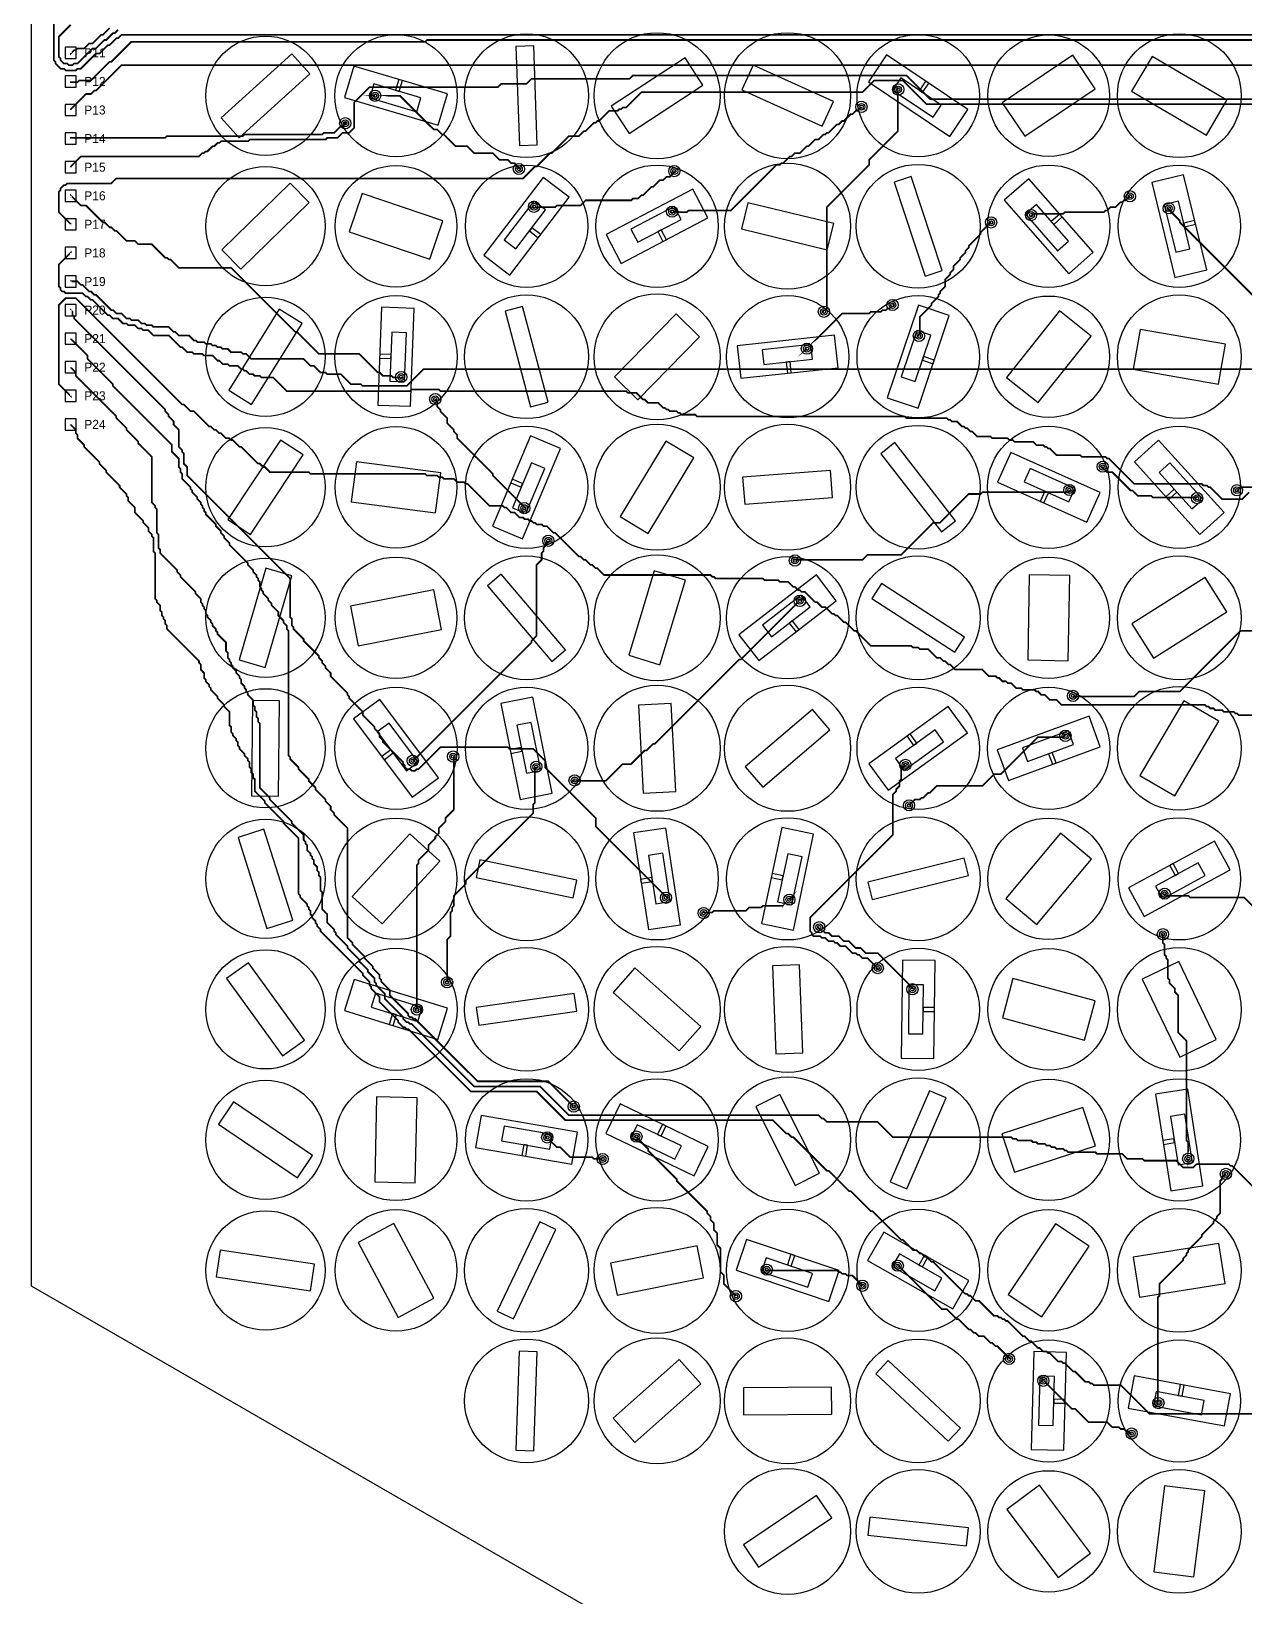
# Model space of a CAD drawing. Header units: millimetres. Extents: x -183 to 183, y -212 to 212.
# Drawn here: x -183.2 to -75.4, y -133.4 to 5.7 of the extents above; entities that cross this region are included whole.
import ezdxf

# ---------------------------------------------------------------- set-up
doc = ezdxf.new("R2010")
doc.units = ezdxf.units.MM
for name, color, linetype in [('ANTIPAD', 8, 'Continuous'), ('BOT_PAD', 40, 'Continuous'), ('BOT_TRACE', 30, 'Continuous'), ('CONNECTOR', 50, 'Continuous'), ('DIODE_SHEET', 6, 'Continuous'), ('OUTLINE', 7, 'Continuous'), ('TOP_DISC', 1, 'Continuous'), ('TOP_ISLAND', 3, 'Continuous'), ('TOP_SLOT', 2, 'Continuous'), ('VIA_DRILL', 5, 'Continuous'), ('VIA_PAD', 4, 'Continuous')]:
    doc.layers.add(name, color=color, linetype=linetype)

msp = doc.modelspace()

# ---------------------------------------------------------------- linework, layer by layer
at = {"layer": 'ANTIPAD'}
for centre in [(-152.657, -0.003), (-106.173, 0.553), (-109.438, -0.988), (-155.311, -2.45), (-139.877, -6.511), (-126.07, -6.7), (-138.539, -9.864), (-85.585, -8.93), (-82.136, -9.996), (-126.27, -10.304), (-97.922, -11.261), (-94.371, -10.61), (-112.778, -19.204), (-106.68, -18.6), (-104.333, -21.344), (-114.287, -22.483), (-150.339, -24.999), (-147.312, -26.967), (-88.005, -32.967), (-90.959, -35.043), (-76.073, -35.061), (-139.402, -36.646), (-79.614, -35.766), (-137.263, -39.554), (-115.35, -41.308), (-114.916, -44.892), (-90.642, -53.342), (-91.311, -56.889), (-145.719, -58.733), (-149.309, -59.108), (-138.332, -59.642), (-105.531, -59.473), (-134.93, -60.85), (-105.212, -63.069), (-126.807, -71.28), (-115.846, -71.451), (-82.509, -70.917), (-123.464, -72.64), (-113.191, -73.897), (-82.65, -74.525), (-107.99, -77.531), (-146.263, -78.798), (-104.911, -79.414), (-148.943, -81.217), (-135.004, -89.842), (-137.356, -92.581), (-129.434, -92.507), (-132.444, -94.501), (-80.401, -94.477), (-77.053, -95.826), (-117.856, -104.337), (-106.21, -103.983), (-109.349, -105.766), (-120.595, -106.689), (-96.329, -112.271), (-93.281, -114.206), (-83.047, -116.196), (-85.432, -118.906)]:
    msp.add_circle(centre, 0.5, dxfattribs=at)
at = {"layer": 'BOT_PAD'}
for centre in [(-152.657, -0.003), (-106.173, 0.553), (-109.438, -0.988), (-155.311, -2.45), (-139.877, -6.511), (-126.07, -6.7), (-138.539, -9.864), (-85.585, -8.93), (-82.136, -9.996), (-126.27, -10.304), (-97.922, -11.261), (-94.371, -10.61), (-112.778, -19.204), (-106.68, -18.6), (-114.287, -22.483), (-104.333, -21.344), (-150.339, -24.999), (-147.312, -26.967), (-88.005, -32.967), (-90.959, -35.043), (-76.073, -35.061), (-79.614, -35.766), (-139.402, -36.646), (-137.263, -39.554), (-115.35, -41.308), (-114.916, -44.892), (-90.642, -53.342), (-91.311, -56.889), (-149.309, -59.108), (-145.719, -58.733), (-138.332, -59.642), (-105.531, -59.473), (-134.93, -60.85), (-105.212, -63.069), (-82.509, -70.917), (-126.807, -71.28), (-123.464, -72.64), (-115.846, -71.451), (-113.191, -73.897), (-82.65, -74.525), (-107.99, -77.531), (-146.263, -78.798), (-104.911, -79.414), (-148.943, -81.217), (-135.004, -89.842), (-137.356, -92.581), (-129.434, -92.507), (-132.444, -94.501), (-80.401, -94.477), (-77.053, -95.826), (-117.856, -104.337), (-106.21, -103.983), (-109.349, -105.766), (-120.595, -106.689), (-96.329, -112.271), (-93.281, -114.206), (-83.047, -116.196), (-85.432, -118.906)]:
    msp.add_circle(centre, 0.3, dxfattribs=at)
at = {"layer": 'BOT_TRACE', "const_width": 0.15}
for points in [[(-66.455, 6.003), (-66.755, 5.703), (-66.905, 5.703), (-67.055, 5.553), (-70.355, 5.553), (-70.505, 5.403), (-175.205, 5.403), (-175.505, 5.103), (-175.655, 5.103), (-176.255, 4.503), (-176.405, 4.503), (-177.155, 3.753), (-177.455, 3.753), (-178.805, 2.403), (-179.105, 2.403), (-179.255, 2.253), (-180.155, 2.253), (-180.305, 2.403), (-180.605, 2.403), (-181.055, 2.853), (-181.055, 3.003), (-181.205, 3.153), (-181.205, 9.903)], [(-175.505, 5.853), (-175.805, 5.553), (-175.955, 5.553), (-176.555, 4.953), (-176.705, 4.953), (-177.455, 4.203), (-177.755, 4.203), (-179.105, 2.853), (-179.405, 2.853), (-179.555, 2.703), (-179.855, 2.703), (-180.005, 2.853), (-180.305, 2.853), (-180.605, 3.153), (-180.605, 3.303), (-180.755, 3.453), (-180.755, 5.253), (-179.705, 6.303)], [(-176.255, 6.003), (-176.855, 5.403), (-177.005, 5.403), (-177.755, 4.653), (-178.055, 4.653), (-178.505, 4.203), (-179.105, 4.203), (-179.255, 4.053), (-179.405, 4.053), (-179.705, 3.753), (-179.705, 3.81)], [(45.129, 4.974), (45.145, 4.953), (-148.055, 4.953), (-148.205, 4.803), (-174.305, 4.803), (-176.105, 3.003), (-176.255, 3.003), (-177.905, 1.353), (-178.955, 1.353), (-179.105, 1.203), (-179.705, 1.203), (-179.705, 1.27)], [(36.583, 0.519), (36.595, 0.453), (23.245, 0.453), (19.195, 4.503), (-3.155, 4.503), (-3.905, 3.753), (-4.205, 3.753), (-4.355, 3.603), (-8.255, 3.603), (-8.405, 3.453), (-10.205, 3.453), (-10.355, 3.303), (-10.505, 3.303), (-10.805, 3.003), (-68.255, 3.003), (-68.555, 2.703), (-175.205, 2.703), (-177.455, 0.453), (-177.605, 0.453), (-177.905, 0.153), (-178.355, 0.153), (-179.705, -1.197), (-179.705, -1.27)], [(-58.655, -0.747), (-103.655, -0.747), (-105.755, 1.353), (-108.305, 1.353), (-109.355, 0.303), (-129.005, 0.303), (-130.355, -1.047), (-130.655, -1.047), (-130.805, -1.197), (-130.955, -1.197), (-131.105, -1.347), (-131.855, -1.347), (-132.755, -2.247), (-132.905, -2.247), (-133.055, -2.397), (-133.205, -2.397), (-133.955, -3.147), (-134.105, -3.147), (-134.555, -3.597), (-135.455, -3.597), (-136.955, -5.097), (-137.105, -5.097), (-138.305, -6.297), (-138.455, -6.297), (-139.505, -7.347), (-175.655, -7.347), (-176.105, -7.797), (-180.005, -7.797), (-180.155, -7.947), (-180.305, -7.947), (-180.605, -8.247), (-180.605, -8.397), (-180.755, -8.547), (-180.755, -10.347), (-179.705, -11.397), (-179.705, -11.43)], [(-58.355, -0.297), (-103.355, -0.297), (-105.455, 1.803), (-129.755, 1.803), (-130.055, 1.503), (-138.755, 1.503), (-139.205, 1.053), (-141.455, 1.053), (-141.755, 0.753), (-153.155, 0.753), (-154.505, -0.597), (-154.505, -2.847), (-154.955, -3.297), (-155.555, -3.297), (-156.005, -3.747), (-156.905, -3.747), (-157.055, -3.897), (-163.805, -3.897), (-163.955, -4.047), (-166.355, -4.047), (-166.505, -4.197), (-166.655, -4.197), (-166.955, -4.497), (-167.105, -4.497), (-167.555, -4.947), (-167.705, -4.947), (-167.855, -5.097), (-168.005, -5.097), (-168.305, -5.397), (-178.805, -5.397), (-179.705, -6.297), (-179.705, -6.35)], [(-139.877, -6.511), (-139.805, -6.447), (-140.255, -5.997), (-140.555, -5.997), (-140.855, -5.697), (-141.605, -5.697), (-142.205, -5.097), (-143.855, -5.097), (-144.455, -4.497), (-145.505, -4.497), (-146.555, -3.447), (-146.705, -3.447), (-147.155, -2.997), (-147.455, -2.997), (-150.455, 0.003), (-152.705, 0.003), (-152.657, -0.003)], [(-112.778, -19.204), (-112.805, -19.197), (-112.505, -18.897), (-112.505, -9.897), (-108.755, -6.147), (-108.755, -5.697), (-106.205, -3.147), (-106.205, 0.603), (-106.173, 0.553)], [(-109.438, -0.988), (-109.505, -1.047), (-109.805, -1.347), (-109.955, -1.347), (-110.255, -1.647), (-110.405, -1.647), (-111.005, -2.247), (-111.155, -2.247), (-111.455, -2.547), (-111.605, -2.547), (-112.355, -3.297), (-112.505, -3.297), (-112.655, -3.447), (-112.805, -3.447), (-113.255, -3.897), (-113.555, -3.897), (-114.155, -4.497), (-114.305, -4.497), (-114.905, -5.097), (-115.355, -5.097), (-115.655, -5.397), (-115.805, -5.397), (-116.405, -5.997), (-116.555, -5.997), (-116.705, -6.147), (-117.005, -6.147), (-121.055, -10.197), (-124.805, -10.197), (-124.955, -10.347), (-126.305, -10.347), (-126.27, -10.304)], [(-155.311, -2.45), (-155.255, -2.397), (-155.555, -2.697), (-155.705, -2.697), (-156.305, -3.297), (-157.205, -3.297), (-157.355, -3.447), (-164.255, -3.447), (-164.405, -3.597), (-171.155, -3.597), (-171.305, -3.747), (-179.705, -3.747), (-179.705, -3.81)], [(-126.07, -6.7), (-126.005, -6.747), (-126.455, -7.197), (-126.755, -7.197), (-127.055, -7.497), (-127.355, -7.497), (-127.955, -8.097), (-128.105, -8.097), (-128.855, -8.847), (-129.005, -8.847), (-129.305, -9.147), (-129.755, -9.147), (-129.905, -9.297), (-133.955, -9.297), (-134.405, -9.747), (-136.505, -9.747), (-136.655, -9.897), (-138.605, -9.897), (-138.539, -9.864)], [(-150.339, -24.999), (-150.305, -25.047), (-151.055, -25.047), (-151.205, -24.897), (-151.955, -24.897), (-152.255, -24.597), (-152.405, -24.597), (-154.055, -22.947), (-157.655, -22.947), (-159.605, -20.997), (-159.755, -20.997), (-165.455, -15.297), (-170.105, -15.297), (-170.855, -14.547), (-171.005, -14.547), (-171.155, -14.397), (-171.305, -14.397), (-172.505, -13.197), (-173.705, -13.197), (-174.005, -12.897), (-174.755, -12.897), (-175.655, -11.997), (-175.805, -11.997), (-176.105, -11.697), (-176.255, -11.697), (-176.705, -11.247), (-176.855, -11.247), (-178.355, -9.747), (-178.805, -9.747), (-179.705, -8.847), (-179.705, -8.89)], [(-85.585, -8.93), (-85.655, -8.997), (-85.955, -9.297), (-86.105, -9.297), (-86.255, -9.447), (-86.405, -9.447), (-86.855, -9.897), (-87.305, -9.897), (-87.605, -10.197), (-87.755, -10.197), (-87.905, -10.347), (-91.355, -10.347), (-91.505, -10.497), (-94.205, -10.497), (-94.355, -10.647), (-94.371, -10.61)], [(-73.193, -19.534), (-73.205, -19.497), (-73.655, -19.047), (-73.655, -18.747), (-81.155, -11.247), (-81.155, -11.097), (-82.205, -10.047), (-82.136, -9.996)], [(-97.922, -11.261), (-97.955, -11.247), (-98.855, -12.147), (-98.855, -12.297), (-99.905, -13.347), (-99.905, -13.497), (-100.205, -13.797), (-100.205, -13.947), (-100.655, -14.397), (-100.655, -14.547), (-101.255, -15.147), (-101.255, -15.447), (-101.555, -15.747), (-101.555, -15.897), (-102.005, -16.347), (-102.005, -16.947), (-102.455, -17.397), (-102.455, -17.547), (-102.605, -17.697), (-102.605, -17.847), (-103.205, -18.447), (-103.205, -18.597), (-104.255, -19.647), (-104.255, -21.147), (-104.405, -21.297), (-104.333, -21.344)], [(-75.005, -35.247), (-75.605, -35.847), (-77.405, -35.847), (-78.455, -34.797), (-78.605, -34.797), (-78.755, -34.647), (-79.055, -34.647), (-79.205, -34.497), (-85.205, -34.497), (-87.455, -32.247), (-87.605, -32.247), (-87.755, -32.097), (-89.855, -32.097), (-90.005, -31.947), (-92.105, -31.947), (-92.705, -31.347), (-92.855, -31.347), (-93.005, -31.197), (-93.155, -31.197), (-93.305, -31.047), (-93.905, -31.047), (-94.205, -30.747), (-95.855, -30.747), (-96.005, -30.597), (-96.305, -30.597), (-96.455, -30.447), (-97.805, -30.447), (-97.955, -30.297), (-99.155, -30.297), (-99.605, -29.847), (-99.755, -29.847), (-100.055, -29.547), (-100.205, -29.547), (-100.355, -29.397), (-100.505, -29.397), (-100.955, -28.947), (-101.405, -28.947), (-101.555, -28.797), (-101.705, -28.797), (-101.855, -28.647), (-105.455, -28.647), (-105.605, -28.497), (-124.055, -28.497), (-124.205, -28.347), (-125.405, -28.347), (-125.555, -28.197), (-125.705, -28.197), (-125.855, -28.047), (-126.455, -28.047), (-126.605, -27.897), (-126.755, -27.897), (-126.905, -27.747), (-127.055, -27.747), (-127.505, -27.297), (-128.405, -27.297), (-128.705, -26.997), (-128.855, -26.997), (-129.455, -26.397), (-130.205, -26.397), (-130.355, -26.247), (-146.855, -26.247), (-147.005, -26.097), (-149.405, -26.097), (-149.555, -26.247), (-160.505, -26.247), (-161.705, -25.047), (-162.755, -25.047), (-162.905, -24.897), (-163.355, -24.897), (-163.505, -24.747), (-163.805, -24.747), (-164.105, -24.447), (-164.255, -24.447), (-164.405, -24.297), (-164.555, -24.297), (-164.855, -23.997), (-165.605, -23.997), (-165.755, -23.847), (-166.205, -23.847), (-166.505, -23.547), (-166.655, -23.547), (-167.105, -23.097), (-167.855, -23.097), (-168.005, -22.947), (-168.755, -22.947), (-168.905, -22.797), (-169.355, -22.797), (-169.805, -22.347), (-169.955, -22.347), (-171.005, -21.297), (-172.355, -21.297), (-172.805, -20.847), (-173.255, -20.847), (-173.405, -20.697), (-173.705, -20.697), (-174.005, -20.397), (-174.605, -20.397), (-174.755, -20.247), (-175.055, -20.247), (-175.505, -19.797), (-175.955, -19.797), (-176.255, -19.497), (-176.405, -19.497), (-177.755, -18.147), (-177.905, -18.147), (-178.205, -17.847), (-178.355, -17.847), (-178.655, -17.547), (-180.155, -17.547), (-180.305, -17.397), (-180.455, -17.397), (-180.605, -17.247), (-180.605, -17.097), (-180.755, -16.947), (-180.755, -14.997), (-179.705, -13.947), (-179.705, -13.97)], [(-57.755, -24.297), (-148.355, -24.297), (-149.855, -25.797), (-153.755, -25.797), (-153.905, -25.647), (-154.805, -25.647), (-155.705, -24.747), (-156.905, -24.747), (-157.055, -24.597), (-157.505, -24.597), (-158.105, -23.997), (-158.405, -23.997), (-159.005, -23.397), (-163.655, -23.397), (-164.105, -22.947), (-164.405, -22.947), (-164.555, -22.797), (-165.455, -22.797), (-165.755, -22.497), (-166.205, -22.497), (-166.355, -22.347), (-166.655, -22.347), (-166.805, -22.197), (-167.105, -22.197), (-167.255, -22.047), (-167.705, -22.047), (-167.855, -21.897), (-168.455, -21.897), (-168.605, -21.747), (-168.755, -21.747), (-169.205, -21.297), (-170.105, -21.297), (-170.405, -20.997), (-170.555, -20.997), (-171.005, -20.547), (-172.355, -20.547), (-172.505, -20.397), (-172.955, -20.397), (-173.105, -20.247), (-173.405, -20.247), (-173.705, -19.947), (-174.305, -19.947), (-174.455, -19.797), (-174.755, -19.797), (-175.205, -19.347), (-175.655, -19.347), (-175.955, -19.047), (-176.105, -19.047), (-177.455, -17.697), (-177.605, -17.697), (-177.905, -17.397), (-178.055, -17.397), (-178.655, -16.797), (-178.805, -16.797), (-179.105, -16.497), (-179.705, -16.497), (-179.705, -16.51)], [(-61.805, -55.047), (-75.905, -55.047), (-76.055, -54.897), (-76.205, -54.897), (-76.355, -54.747), (-77.255, -54.747), (-77.405, -54.597), (-78.005, -54.597), (-78.155, -54.447), (-78.455, -54.447), (-78.605, -54.297), (-78.755, -54.297), (-78.905, -54.147), (-91.655, -54.147), (-92.105, -53.697), (-92.705, -53.697), (-93.155, -53.247), (-93.455, -53.247), (-93.755, -52.947), (-93.905, -52.947), (-94.055, -52.797), (-95.105, -52.797), (-95.255, -52.647), (-95.705, -52.647), (-96.155, -52.197), (-96.455, -52.197), (-96.605, -52.047), (-96.905, -52.047), (-97.205, -51.747), (-97.355, -51.747), (-97.505, -51.597), (-98.105, -51.597), (-98.705, -50.997), (-101.105, -50.997), (-101.555, -50.547), (-101.705, -50.547), (-102.005, -50.247), (-102.155, -50.247), (-102.455, -49.947), (-102.755, -49.947), (-103.505, -49.197), (-104.255, -49.197), (-104.405, -49.047), (-104.855, -49.047), (-105.005, -48.897), (-108.605, -48.897), (-109.955, -47.547), (-110.105, -47.547), (-110.855, -46.797), (-111.005, -46.797), (-111.605, -46.197), (-111.755, -46.197), (-111.905, -46.047), (-112.055, -46.047), (-112.655, -45.447), (-112.955, -45.447), (-113.405, -44.997), (-113.555, -44.997), (-114.455, -44.097), (-114.755, -44.097), (-114.905, -43.947), (-115.055, -43.947), (-115.355, -43.647), (-115.505, -43.647), (-115.955, -43.197), (-116.705, -43.197), (-116.855, -43.047), (-118.055, -43.047), (-118.205, -42.897), (-122.405, -42.897), (-122.555, -42.747), (-122.705, -42.747), (-122.855, -42.597), (-132.305, -42.597), (-132.905, -41.997), (-133.055, -41.997), (-133.355, -41.697), (-133.505, -41.697), (-133.955, -41.247), (-134.105, -41.247), (-134.405, -40.947), (-134.555, -40.947), (-136.655, -38.847), (-136.805, -38.847), (-137.405, -38.247), (-137.705, -38.247), (-137.855, -38.097), (-138.305, -38.097), (-138.455, -37.947), (-138.605, -37.947), (-138.755, -37.797), (-138.905, -37.797), (-139.055, -37.647), (-139.355, -37.647), (-139.505, -37.497), (-139.805, -37.497), (-140.255, -37.047), (-140.555, -37.047), (-141.005, -36.597), (-141.155, -36.597), (-141.305, -36.447), (-142.505, -36.447), (-144.455, -34.497), (-144.605, -34.497), (-144.755, -34.347), (-145.355, -34.347), (-145.655, -34.047), (-146.555, -34.047), (-146.705, -33.897), (-147.005, -33.897), (-147.155, -33.747), (-148.055, -33.747), (-148.205, -33.597), (-158.405, -33.597), (-158.555, -33.447), (-162.005, -33.447), (-162.455, -32.997), (-162.605, -32.997), (-162.905, -32.697), (-163.055, -32.697), (-164.555, -31.197), (-164.705, -31.197), (-165.305, -30.597), (-165.455, -30.597), (-165.605, -30.447), (-165.905, -30.447), (-166.355, -29.997), (-166.505, -29.997), (-166.805, -29.697), (-166.955, -29.697), (-167.255, -29.397), (-167.405, -29.397), (-168.755, -28.047), (-169.055, -28.047), (-169.655, -27.447), (-169.805, -27.447), (-179.255, -17.997), (-180.155, -17.997), (-180.755, -18.597), (-180.755, -25.647), (-179.705, -26.697), (-179.705, -26.67)], [(-126.807, -71.28), (-126.755, -71.247), (-133.055, -64.947), (-133.055, -64.197), (-137.555, -59.697), (-137.555, -59.097), (-138.605, -58.047), (-140.705, -58.047), (-140.855, -57.897), (-146.855, -57.897), (-148.805, -59.847), (-148.955, -59.847), (-149.105, -59.997), (-149.405, -59.997), (-149.555, -59.847), (-149.855, -59.847), (-150.005, -59.697), (-150.005, -59.547), (-150.155, -59.397), (-150.155, -59.247), (-151.955, -57.447), (-151.955, -57.297), (-152.255, -56.997), (-152.255, -56.697), (-152.705, -56.247), (-152.705, -56.097), (-153.755, -55.047), (-153.755, -54.747), (-154.955, -53.547), (-154.955, -53.397), (-155.105, -53.247), (-155.105, -53.097), (-156.605, -51.597), (-156.605, -51.297), (-157.055, -50.847), (-157.055, -50.697), (-157.355, -50.397), (-157.355, -50.247), (-157.655, -49.947), (-157.655, -49.797), (-159.005, -48.447), (-159.005, -48.297), (-159.905, -47.397), (-159.905, -47.247), (-160.055, -47.097), (-160.055, -46.497), (-160.205, -46.347), (-160.205, -42.897), (-169.355, -33.747), (-169.355, -32.997), (-169.655, -32.697), (-169.655, -31.797), (-169.805, -31.647), (-169.805, -31.497), (-170.105, -31.197), (-170.105, -29.697), (-170.555, -29.247), (-170.555, -28.947), (-171.005, -28.497), (-171.005, -28.347), (-171.305, -28.047), (-171.305, -27.897), (-179.405, -19.797), (-179.405, -19.647), (-179.555, -19.497), (-179.555, -19.197), (-179.705, -19.047), (-179.705, -19.05)], [(-106.68, -18.6), (-106.655, -18.597), (-106.955, -18.897), (-107.105, -18.897), (-107.255, -19.047), (-107.555, -19.047), (-107.705, -19.197), (-108.605, -19.197), (-108.755, -19.347), (-111.155, -19.347), (-114.305, -22.497), (-114.287, -22.483)], [(-135.004, -89.842), (-135.005, -89.847), (-137.255, -87.597), (-143.555, -87.597), (-149.105, -82.047), (-149.255, -82.047), (-149.405, -81.897), (-149.555, -81.897), (-149.705, -81.747), (-149.705, -81.597), (-151.355, -79.947), (-151.355, -79.497), (-152.105, -78.747), (-152.105, -78.597), (-152.255, -78.447), (-152.255, -78.147), (-152.855, -77.547), (-152.855, -77.397), (-153.605, -76.647), (-153.605, -76.497), (-154.655, -75.447), (-154.655, -75.297), (-155.105, -74.847), (-155.105, -65.097), (-156.305, -63.897), (-156.305, -63.747), (-156.605, -63.447), (-156.605, -63.147), (-157.055, -62.697), (-157.055, -62.547), (-157.955, -61.647), (-157.955, -61.497), (-158.555, -60.897), (-158.555, -60.747), (-159.455, -59.847), (-159.455, -59.697), (-160.205, -58.947), (-160.205, -58.797), (-160.355, -58.647), (-160.355, -47.547), (-160.505, -47.397), (-160.505, -47.097), (-160.805, -46.797), (-160.805, -46.647), (-161.255, -46.197), (-161.255, -45.897), (-161.855, -45.297), (-161.855, -45.147), (-162.155, -44.847), (-162.155, -44.697), (-162.605, -44.247), (-162.605, -44.097), (-162.755, -43.947), (-162.755, -43.797), (-162.905, -43.647), (-162.905, -43.197), (-163.055, -43.047), (-163.055, -42.897), (-163.205, -42.747), (-163.205, -42.597), (-163.505, -42.297), (-163.505, -42.147), (-163.955, -41.697), (-163.955, -41.547), (-165.605, -39.897), (-165.605, -39.747), (-166.055, -39.297), (-166.055, -39.147), (-166.355, -38.847), (-166.355, -38.697), (-166.805, -38.247), (-166.805, -38.097), (-167.705, -37.197), (-167.705, -37.047), (-167.855, -36.897), (-167.855, -36.747), (-168.005, -36.597), (-168.005, -36.447), (-168.155, -36.297), (-168.155, -36.147), (-168.455, -35.847), (-168.455, -35.697), (-168.905, -35.247), (-168.905, -35.097), (-169.055, -34.947), (-169.055, -34.797), (-169.805, -34.047), (-169.805, -33.597), (-169.955, -33.447), (-169.955, -33.147), (-170.105, -32.997), (-170.105, -32.247), (-170.705, -31.647), (-170.705, -31.047), (-175.955, -25.797), (-175.955, -25.647), (-178.205, -23.397), (-178.205, -23.097), (-179.705, -21.597), (-179.705, -21.59)], [(-73.355, -98.247), (-76.505, -95.097), (-76.655, -95.097), (-76.805, -94.947), (-79.655, -94.947), (-79.955, -95.247), (-80.855, -95.247), (-81.455, -94.647), (-84.305, -94.647), (-84.455, -94.497), (-85.805, -94.497), (-86.255, -94.047), (-88.505, -94.047), (-88.655, -93.897), (-91.055, -93.897), (-91.205, -93.747), (-91.355, -93.747), (-91.505, -93.597), (-92.105, -93.597), (-92.255, -93.447), (-92.555, -93.447), (-92.705, -93.297), (-93.005, -93.297), (-93.155, -93.147), (-93.755, -93.147), (-93.905, -92.997), (-94.205, -92.997), (-94.355, -92.847), (-95.555, -92.847), (-95.705, -92.697), (-96.005, -92.697), (-96.155, -92.547), (-106.655, -92.547), (-108.005, -91.197), (-112.505, -91.197), (-112.805, -90.897), (-112.955, -90.897), (-113.255, -90.597), (-135.455, -90.597), (-138.005, -88.047), (-143.855, -88.047), (-149.405, -82.497), (-149.555, -82.497), (-149.705, -82.347), (-149.855, -82.347), (-150.155, -82.047), (-150.155, -81.897), (-151.805, -80.247), (-151.805, -79.797), (-152.555, -79.047), (-152.555, -78.897), (-152.705, -78.747), (-152.705, -78.447), (-153.305, -77.847), (-153.305, -77.697), (-154.055, -76.947), (-154.055, -76.797), (-155.105, -75.747), (-155.105, -75.597), (-156.155, -74.547), (-156.155, -74.397), (-156.305, -74.247), (-156.305, -74.097), (-156.905, -73.497), (-156.905, -72.747), (-157.355, -72.297), (-157.355, -70.797), (-157.505, -70.647), (-157.505, -69.447), (-157.655, -69.297), (-157.655, -68.997), (-157.805, -68.847), (-157.805, -68.547), (-158.105, -68.247), (-158.105, -67.947), (-158.255, -67.797), (-158.255, -67.647), (-158.405, -67.497), (-158.405, -67.347), (-158.705, -67.047), (-158.705, -66.597), (-158.855, -66.447), (-158.855, -66.297), (-159.005, -66.147), (-159.005, -65.697), (-160.055, -64.647), (-160.055, -64.497), (-162.005, -62.547), (-162.005, -62.397), (-162.905, -61.497), (-162.905, -55.797), (-163.055, -55.647), (-163.055, -55.347), (-163.205, -55.197), (-163.205, -54.747), (-163.355, -54.597), (-163.355, -54.297), (-163.505, -54.147), (-163.505, -53.697), (-163.955, -53.247), (-163.955, -53.097), (-164.105, -52.947), (-164.105, -52.797), (-164.255, -52.647), (-164.255, -52.497), (-164.555, -52.197), (-164.555, -51.897), (-164.705, -51.747), (-164.705, -51.597), (-165.005, -51.297), (-165.005, -51.147), (-165.305, -50.847), (-165.305, -50.697), (-165.455, -50.547), (-165.455, -50.397), (-165.605, -50.247), (-165.605, -50.097), (-165.755, -49.947), (-165.755, -49.497), (-165.905, -49.347), (-165.905, -48.597), (-166.655, -47.847), (-166.655, -47.697), (-166.805, -47.547), (-166.805, -47.397), (-167.105, -47.097), (-167.105, -46.947), (-167.255, -46.797), (-167.255, -46.647), (-167.555, -46.347), (-167.555, -46.197), (-167.705, -46.047), (-167.705, -45.747), (-167.855, -45.597), (-167.855, -45.447), (-168.005, -45.297), (-168.005, -45.147), (-168.155, -44.997), (-168.155, -44.697), (-168.605, -44.247), (-168.605, -44.097), (-169.955, -42.747), (-169.955, -42.597), (-170.255, -42.297), (-170.255, -42.147), (-171.755, -40.647), (-171.755, -40.347), (-171.905, -40.197), (-171.905, -38.997), (-172.055, -38.847), (-172.055, -36.747), (-172.205, -36.597), (-172.205, -36.447), (-172.505, -36.147), (-172.505, -32.097), (-173.705, -30.897), (-173.705, -30.747), (-174.755, -29.697), (-174.755, -29.547), (-175.655, -28.647), (-175.655, -28.497), (-179.255, -24.897), (-179.255, -24.597), (-179.705, -24.147), (-179.705, -24.13)], [(-76.073, -35.061), (-76.055, -35.097), (-75.755, -34.797), (-70.055, -34.797), (-69.455, -34.197), (-68.105, -34.197), (-67.505, -33.597), (-67.205, -33.597), (-60.755, -27.147), (-60.455, -27.147), (-60.155, -26.847), (-60.005, -26.847), (-58.205, -25.047), (-58.234, -25.042)], [(-147.312, -26.967), (-147.305, -26.997), (-147.155, -27.147), (-147.155, -27.597), (-146.855, -27.897), (-146.855, -28.047), (-146.255, -28.647), (-146.255, -29.097), (-145.655, -29.697), (-145.655, -29.847), (-145.355, -30.147), (-145.355, -30.447), (-142.205, -33.597), (-142.205, -33.747), (-139.355, -36.597), (-139.402, -36.646)], [(-51.455, -117.147), (-83.855, -117.147), (-86.405, -114.597), (-88.805, -114.597), (-88.955, -114.447), (-89.105, -114.447), (-89.255, -114.297), (-89.555, -114.297), (-90.455, -113.397), (-90.605, -113.397), (-91.355, -112.647), (-91.505, -112.647), (-91.655, -112.497), (-91.955, -112.497), (-92.705, -111.747), (-92.855, -111.747), (-93.005, -111.597), (-93.305, -111.597), (-93.605, -111.297), (-93.755, -111.297), (-94.355, -110.697), (-94.505, -110.697), (-94.955, -110.247), (-95.105, -110.247), (-96.455, -108.897), (-96.605, -108.897), (-96.755, -108.747), (-96.905, -108.747), (-97.055, -108.597), (-97.205, -108.597), (-97.355, -108.447), (-97.655, -108.447), (-99.005, -107.097), (-99.305, -107.097), (-99.755, -106.647), (-99.905, -106.647), (-100.055, -106.497), (-100.205, -106.497), (-103.055, -103.647), (-103.205, -103.647), (-103.655, -103.197), (-103.805, -103.197), (-104.105, -102.897), (-104.255, -102.897), (-104.555, -102.597), (-104.855, -102.597), (-105.755, -101.697), (-105.905, -101.697), (-108.455, -99.147), (-108.605, -99.147), (-110.405, -97.347), (-110.555, -97.347), (-112.355, -95.547), (-112.505, -95.547), (-115.505, -92.547), (-115.655, -92.547), (-115.955, -92.247), (-116.105, -92.247), (-117.305, -91.047), (-135.755, -91.047), (-138.305, -88.497), (-144.155, -88.497), (-149.705, -82.947), (-149.855, -82.947), (-150.005, -82.797), (-150.155, -82.797), (-150.605, -82.347), (-150.605, -82.197), (-152.255, -80.547), (-152.255, -80.097), (-153.005, -79.347), (-153.005, -79.197), (-153.155, -79.047), (-153.155, -78.747), (-153.755, -78.147), (-153.755, -77.997), (-157.505, -74.247), (-157.505, -74.097), (-157.805, -73.797), (-157.805, -73.647), (-157.955, -73.497), (-157.955, -73.347), (-158.255, -73.047), (-158.255, -72.897), (-158.405, -72.747), (-158.405, -72.447), (-158.555, -72.297), (-158.555, -72.147), (-158.705, -71.997), (-158.705, -71.847), (-159.305, -71.247), (-159.305, -71.097), (-159.455, -70.947), (-159.455, -65.997), (-160.805, -64.647), (-160.805, -64.497), (-162.455, -62.847), (-162.455, -62.697), (-163.355, -61.797), (-163.355, -60.747), (-163.505, -60.597), (-163.505, -60.297), (-163.655, -60.147), (-163.655, -59.847), (-163.805, -59.697), (-163.805, -59.247), (-163.955, -59.097), (-163.955, -58.947), (-164.255, -58.647), (-164.255, -58.497), (-164.705, -58.047), (-164.705, -57.897), (-164.855, -57.747), (-164.855, -57.447), (-165.005, -57.297), (-165.005, -57.147), (-165.305, -56.847), (-165.305, -56.697), (-165.455, -56.547), (-165.455, -56.097), (-165.605, -55.947), (-165.605, -54.747), (-166.055, -54.297), (-166.055, -54.147), (-166.655, -53.547), (-166.655, -53.397), (-167.255, -52.797), (-167.255, -52.647), (-167.405, -52.497), (-167.405, -52.347), (-167.705, -52.047), (-167.705, -51.897), (-167.855, -51.747), (-167.855, -51.297), (-168.155, -50.997), (-168.155, -50.547), (-168.305, -50.397), (-168.305, -50.247), (-171.155, -47.397), (-171.155, -47.097), (-171.305, -46.947), (-171.305, -46.647), (-171.455, -46.497), (-171.455, -46.347), (-171.605, -46.197), (-171.605, -45.897), (-171.755, -45.747), (-171.755, -45.297), (-172.055, -44.997), (-172.055, -44.847), (-172.205, -44.697), (-172.205, -40.647), (-172.355, -40.497), (-172.355, -39.297), (-172.505, -39.147), (-172.505, -38.997), (-172.805, -38.697), (-172.805, -38.397), (-173.255, -37.947), (-173.255, -37.797), (-174.005, -37.047), (-174.005, -36.597), (-174.605, -35.997), (-174.605, -35.697), (-174.755, -35.547), (-174.755, -35.397), (-175.355, -34.797), (-175.355, -34.647), (-176.555, -33.447), (-176.555, -33.297), (-177.155, -32.697), (-177.155, -32.547), (-178.505, -31.197), (-178.505, -31.047), (-179.105, -30.447), (-179.105, -30.147), (-179.255, -29.997), (-179.255, -29.697), (-179.705, -29.247), (-179.705, -29.21)], [(-88.005, -32.967), (-88.055, -32.997), (-87.605, -33.447), (-87.155, -33.447), (-85.505, -35.097), (-85.355, -35.097), (-84.905, -35.547), (-83.705, -35.547), (-83.555, -35.697), (-79.655, -35.697), (-79.614, -35.766)], [(-115.35, -41.308), (-115.355, -41.247), (-109.355, -41.247), (-108.905, -40.797), (-105.905, -40.797), (-103.055, -37.947), (-102.455, -37.947), (-99.905, -35.397), (-98.855, -35.397), (-98.705, -35.247), (-91.055, -35.247), (-90.905, -35.097), (-90.959, -35.043)], [(-137.263, -39.554), (-137.255, -39.597), (-137.555, -39.897), (-137.555, -40.047), (-137.705, -40.197), (-137.705, -40.497), (-137.855, -40.647), (-137.855, -41.247), (-138.305, -41.697), (-138.305, -47.997), (-138.755, -48.447), (-138.755, -48.597), (-149.255, -59.097), (-149.309, -59.108)], [(-134.93, -60.85), (-135.005, -60.897), (-132.155, -60.897), (-130.655, -59.397), (-129.905, -59.397), (-128.705, -58.197), (-128.555, -58.197), (-127.955, -57.597), (-127.805, -57.597), (-120.305, -50.097), (-120.155, -50.097), (-114.905, -44.847), (-114.916, -44.892)], [(-90.642, -53.342), (-90.605, -53.397), (-85.205, -53.397), (-84.755, -52.947), (-81.155, -52.947), (-75.755, -47.547), (-74.105, -47.547), (-73.955, -47.397), (-68.105, -47.397), (-67.955, -47.247), (-67.914, -47.18)], [(-105.212, -63.069), (-105.155, -62.997), (-104.705, -62.547), (-104.255, -62.547), (-104.105, -62.397), (-103.955, -62.397), (-103.505, -61.947), (-103.355, -61.947), (-102.755, -61.347), (-98.705, -61.347), (-97.655, -60.297), (-97.055, -60.297), (-93.755, -56.997), (-91.505, -56.997), (-91.355, -56.847), (-91.311, -56.889)], [(-145.719, -58.733), (-145.655, -58.797), (-145.655, -63.447), (-146.405, -64.197), (-146.405, -64.497), (-147.005, -65.097), (-147.005, -65.547), (-147.305, -65.847), (-147.305, -65.997), (-147.905, -66.597), (-147.905, -67.047), (-148.805, -67.947), (-148.805, -68.247), (-148.955, -68.397), (-148.955, -81.147), (-148.943, -81.217)], [(-146.263, -78.798), (-146.255, -78.747), (-146.255, -74.997), (-145.955, -74.697), (-145.955, -72.597), (-145.805, -72.447), (-145.805, -72.147), (-145.655, -71.997), (-145.655, -71.097), (-144.605, -70.047), (-144.605, -69.747), (-138.605, -63.747), (-138.605, -62.997), (-138.455, -62.847), (-138.455, -59.847), (-138.305, -59.697), (-138.332, -59.642)], [(-107.99, -77.531), (-108.005, -77.547), (-108.905, -76.647), (-109.355, -76.647), (-109.655, -76.347), (-109.805, -76.347), (-109.955, -76.197), (-110.255, -76.197), (-110.855, -75.597), (-111.305, -75.597), (-111.605, -75.297), (-111.755, -75.297), (-111.905, -75.147), (-112.355, -75.147), (-112.655, -74.847), (-112.955, -74.847), (-113.105, -74.697), (-113.705, -74.697), (-113.855, -74.547), (-113.855, -74.397), (-114.005, -74.247), (-114.005, -73.047), (-106.655, -65.697), (-106.655, -62.097), (-106.355, -61.797), (-106.355, -61.647), (-106.055, -61.347), (-106.055, -60.897), (-105.905, -60.747), (-105.905, -59.847), (-105.605, -59.547), (-105.531, -59.473)], [(-123.464, -72.64), (-123.455, -72.597), (-122.705, -72.597), (-122.555, -72.447), (-119.705, -72.447), (-119.405, -72.147), (-118.355, -72.147), (-118.205, -71.997), (-116.405, -71.997), (-115.805, -71.397), (-115.846, -71.451)], [(-72.018, -74.128), (-72.005, -74.097), (-72.455, -73.647), (-72.755, -73.647), (-73.505, -72.897), (-73.655, -72.897), (-73.955, -72.597), (-74.105, -72.597), (-75.455, -71.247), (-80.255, -71.247), (-80.405, -71.097), (-82.355, -71.097), (-82.505, -70.947), (-82.509, -70.917)], [(-113.191, -73.897), (-113.255, -73.947), (-112.955, -74.247), (-112.805, -74.247), (-112.655, -74.397), (-112.355, -74.397), (-112.055, -74.697), (-111.455, -74.697), (-111.005, -75.147), (-110.555, -75.147), (-109.955, -75.747), (-109.505, -75.747), (-109.055, -76.197), (-108.005, -76.197), (-104.855, -79.347), (-104.911, -79.414)], [(-82.65, -74.525), (-82.655, -74.547), (-82.655, -75.297), (-82.505, -75.447), (-82.505, -76.347), (-82.355, -76.497), (-82.355, -76.647), (-82.205, -76.797), (-82.205, -78.447), (-82.055, -78.597), (-82.055, -78.897), (-81.605, -79.347), (-81.605, -79.647), (-81.305, -79.947), (-81.305, -83.247), (-80.555, -83.997), (-80.555, -92.847), (-80.405, -92.997), (-80.405, -94.497), (-80.401, -94.477)], [(-132.444, -94.501), (-132.455, -94.497), (-133.205, -94.497), (-133.355, -94.347), (-135.305, -94.347), (-136.205, -93.447), (-136.505, -93.447), (-137.405, -92.547), (-137.356, -92.581)], [(-120.595, -106.689), (-120.605, -106.647), (-121.655, -105.597), (-121.655, -104.847), (-121.955, -104.547), (-121.955, -102.447), (-122.255, -102.147), (-122.255, -101.097), (-122.555, -100.797), (-122.555, -100.197), (-122.855, -99.897), (-122.855, -99.597), (-123.155, -99.297), (-123.155, -99.147), (-125.855, -96.447), (-125.855, -96.297), (-128.405, -93.747), (-128.405, -93.597), (-129.455, -92.547), (-129.434, -92.507)], [(-77.053, -95.826), (-77.105, -95.847), (-77.405, -96.147), (-77.405, -96.297), (-77.555, -96.447), (-77.555, -99.297), (-77.855, -99.597), (-77.855, -99.747), (-78.155, -100.047), (-78.155, -100.197), (-79.205, -101.247), (-79.205, -101.397), (-80.405, -102.597), (-80.405, -102.747), (-80.555, -102.897), (-80.555, -103.047), (-80.855, -103.347), (-80.855, -103.497), (-82.955, -105.597), (-82.955, -106.647), (-83.105, -106.797), (-83.105, -116.247), (-83.047, -116.196)], [(-109.349, -105.766), (-109.355, -105.747), (-110.255, -104.847), (-110.705, -104.847), (-110.855, -104.697), (-111.155, -104.697), (-111.305, -104.547), (-111.455, -104.547), (-111.605, -104.397), (-117.905, -104.397), (-117.856, -104.337)], [(-96.329, -112.271), (-96.305, -112.197), (-97.355, -111.147), (-97.505, -111.147), (-97.805, -110.847), (-97.955, -110.847), (-98.555, -110.247), (-99.005, -110.247), (-99.305, -109.947), (-99.455, -109.947), (-99.755, -109.647), (-99.905, -109.647), (-100.805, -108.747), (-100.955, -108.747), (-101.855, -107.847), (-102.305, -107.847), (-106.205, -103.947), (-106.21, -103.983)], [(-85.432, -118.906), (-85.505, -118.947), (-85.805, -118.647), (-85.955, -118.647), (-86.105, -118.497), (-86.405, -118.497), (-86.555, -118.347), (-87.155, -118.347), (-87.605, -117.897), (-89.255, -117.897), (-90.455, -116.697), (-90.755, -116.697), (-93.305, -114.147), (-93.281, -114.206)]]:
    msp.add_lwpolyline(points, dxfattribs=at)
at = {"layer": 'CONNECTOR'}
for points in [[(-180.205, 3.31), (-179.205, 3.31), (-179.205, 4.31), (-180.205, 4.31)], [(-180.205, 0.77), (-179.205, 0.77), (-179.205, 1.77), (-180.205, 1.77)], [(-180.205, -1.77), (-179.205, -1.77), (-179.205, -0.77), (-180.205, -0.77)], [(-180.205, -4.31), (-179.205, -4.31), (-179.205, -3.31), (-180.205, -3.31)], [(-180.205, -6.85), (-179.205, -6.85), (-179.205, -5.85), (-180.205, -5.85)], [(-180.205, -9.39), (-179.205, -9.39), (-179.205, -8.39), (-180.205, -8.39)], [(-180.205, -11.93), (-179.205, -11.93), (-179.205, -10.93), (-180.205, -10.93)], [(-180.205, -14.47), (-179.205, -14.47), (-179.205, -13.47), (-180.205, -13.47)], [(-180.205, -17.01), (-179.205, -17.01), (-179.205, -16.01), (-180.205, -16.01)], [(-180.205, -19.55), (-179.205, -19.55), (-179.205, -18.55), (-180.205, -18.55)], [(-180.205, -22.09), (-179.205, -22.09), (-179.205, -21.09), (-180.205, -21.09)], [(-180.205, -24.63), (-179.205, -24.63), (-179.205, -23.63), (-180.205, -23.63)], [(-180.205, -27.17), (-179.205, -27.17), (-179.205, -26.17), (-180.205, -26.17)], [(-180.205, -29.71), (-179.205, -29.71), (-179.205, -28.71), (-180.205, -28.71)]]:
    msp.add_lwpolyline(points, close=True, dxfattribs=at)
at = {"layer": 'DIODE_SHEET'}
for points in [[(-150.84, 0.481), (-150.504, 0.382), (-150.22, 1.341), (-150.556, 1.44)], [(-104.294, 0.471), (-104.004, 0.276), (-103.446, 1.106), (-103.736, 1.301)], [(-92.577, -11.172), (-92.346, -11.435), (-91.594, -10.776), (-91.825, -10.513)], [(-80.804, -11.324), (-80.721, -11.664), (-79.75, -11.427), (-79.832, -11.087)], [(-138.736, -11.735), (-138.949, -12.012), (-138.155, -12.62), (-137.942, -12.342)], [(-127.236, -11.917), (-127.546, -12.08), (-127.082, -12.965), (-126.772, -12.803)], [(-151.256, -23.358), (-151.243, -23.008), (-152.242, -22.969), (-152.256, -23.319)], [(-115.778, -23.629), (-116.126, -23.666), (-116.019, -24.66), (-115.671, -24.623)], [(-103.918, -23.178), (-104.03, -23.51), (-103.082, -23.829), (-102.97, -23.497)], [(-139.683, -34.787), (-139.547, -34.464), (-140.468, -34.076), (-140.604, -34.399)], [(-92.824, -35.282), (-93.143, -35.139), (-93.551, -36.052), (-93.232, -36.195)], [(-81.417, -35.231), (-81.651, -34.972), (-82.393, -35.642), (-82.159, -35.902)], [(-115.586, -46.649), (-115.863, -46.863), (-115.251, -47.654), (-114.974, -47.44)], [(-104.806, -57.738), (-104.522, -57.533), (-105.108, -56.723), (-105.392, -56.928)], [(-151.056, -58.41), (-151.265, -58.129), (-152.066, -58.728), (-151.856, -59.009)], [(-139.607, -58.26), (-139.676, -57.916), (-140.656, -58.112), (-140.588, -58.455)], [(-92.481, -58.362), (-92.809, -58.483), (-92.465, -59.422), (-92.136, -59.301)], [(-128.018, -69.841), (-128.071, -69.495), (-129.06, -69.646), (-129.007, -69.992)], [(-116.476, -69.679), (-116.405, -69.336), (-117.383, -69.132), (-117.455, -69.474)], [(-81.569, -69.289), (-81.262, -69.121), (-81.74, -68.243), (-82.048, -68.411)], [(-150.765, -81.682), (-151.1, -81.579), (-151.394, -82.534), (-151.059, -82.637)], [(-103.948, -81.03), (-103.952, -81.38), (-102.952, -81.391), (-102.948, -81.041)], [(-127.563, -92.319), (-127.247, -92.47), (-126.815, -91.569), (-127.13, -91.417)], [(-81.618, -93.042), (-81.672, -92.697), (-82.66, -92.851), (-82.606, -93.197)], [(-139.104, -93.273), (-139.449, -93.214), (-139.62, -94.199), (-139.275, -94.259)], [(-116.023, -103.918), (-115.691, -104.029), (-115.374, -103.081), (-115.705, -102.969)], [(-104.33, -103.922), (-104.026, -104.095), (-103.532, -103.225), (-103.837, -103.053)], [(-81.29, -115.526), (-80.946, -115.59), (-80.763, -114.606), (-81.107, -114.542)], [(-92.345, -115.837), (-92.355, -116.187), (-91.355, -116.215), (-91.346, -115.865)]]:
    msp.add_lwpolyline(points, close=True, dxfattribs=at)
at = {"layer": 'OUTLINE'}
msp.add_lwpolyline([(0, 211.547), (-183.205, 105.774), (-183.205, -105.774), (0, -211.547), (183.205, -105.774), (183.205, 105.774)], close=True, dxfattribs=at)
at = {"layer": 'TOP_DISC'}
for centre, radius in [((-127.6, 0), 5.6), ((-116, 0), 5.6), ((-162.4, 0), 5.3), ((-150.8, 0), 5.435), ((-139.2, 0), 5.5), ((-104.4, 0), 5.435), ((-92.8, 0), 5.4), ((-81.2, 0), 5.5), ((-162.4, -11.6), 5.3), ((-150.8, -11.6), 5.4), ((-139.2, -11.6), 5.435), ((-127.6, -11.6), 5.435), ((-116, -11.6), 5.6), ((-104.4, -11.6), 5.5), ((-92.8, -11.6), 5.435), ((-81.2, -11.6), 5.435), ((-162.4, -23.2), 5.3), ((-150.8, -23.2), 5.435), ((-139.2, -23.2), 5.5), ((-127.6, -23.2), 5.6), ((-116, -23.2), 5.435), ((-104.4, -23.2), 5.435), ((-92.8, -23.2), 5.4), ((-81.2, -23.2), 5.5), ((-127.6, -34.8), 5.6), ((-116, -34.8), 5.6), ((-162.4, -34.8), 5.3), ((-150.8, -34.8), 5.4), ((-139.2, -34.8), 5.435), ((-104.4, -34.8), 5.5), ((-92.8, -34.8), 5.435), ((-81.2, -34.8), 5.435), ((-162.4, -46.4), 5.3), ((-150.8, -46.4), 5.4), ((-139.2, -46.4), 5.5), ((-127.6, -46.4), 5.6), ((-116, -46.4), 5.435), ((-104.4, -46.4), 5.5), ((-92.8, -46.4), 5.4), ((-81.2, -46.4), 5.5), ((-162.4, -58), 5.3), ((-150.8, -58), 5.435), ((-139.2, -58), 5.435), ((-127.6, -58), 5.6), ((-116, -58), 5.6), ((-104.4, -58), 5.435), ((-92.8, -58), 5.435), ((-81.2, -58), 5.5), ((-162.4, -69.6), 5.3), ((-150.8, -69.6), 5.4), ((-139.2, -69.6), 5.5), ((-127.6, -69.6), 5.435), ((-116, -69.6), 5.435), ((-104.4, -69.6), 5.5), ((-92.8, -69.6), 5.4), ((-81.2, -69.6), 5.435), ((-162.4, -81.2), 5.3), ((-150.8, -81.2), 5.435), ((-139.2, -81.2), 5.5), ((-127.6, -81.2), 5.6), ((-116, -81.2), 5.6), ((-104.4, -81.2), 5.435), ((-92.8, -81.2), 5.4), ((-81.2, -81.2), 5.5), ((-162.4, -92.8), 5.3), ((-150.8, -92.8), 5.4), ((-139.2, -92.8), 5.435), ((-127.6, -92.8), 5.435), ((-116, -92.8), 5.6), ((-104.4, -92.8), 5.5), ((-92.8, -92.8), 5.4), ((-81.2, -92.8), 5.435), ((-162.4, -104.4), 5.3), ((-150.8, -104.4), 5.4), ((-139.2, -104.4), 5.5), ((-127.6, -104.4), 5.6), ((-116, -104.4), 5.435), ((-104.4, -104.4), 5.435), ((-92.8, -104.4), 5.4), ((-81.2, -104.4), 5.5), ((-139.2, -116), 5.5), ((-127.6, -116), 5.6), ((-116, -116), 5.6), ((-104.4, -116), 5.5), ((-92.8, -116), 5.435), ((-81.2, -116), 5.435), ((-116, -127.6), 5.6), ((-104.4, -127.6), 5.5), ((-92.8, -127.6), 5.4), ((-81.2, -127.6), 5.5)]:
    msp.add_circle(centre, radius, dxfattribs=at)
at = {"layer": 'TOP_ISLAND'}
for points in [[(-106.679, 0.507), (-103.07, -1.918), (-102.345, -0.839), (-105.953, 1.586)], [(-153.126, -0.198), (-148.957, -1.432), (-148.588, -0.186), (-152.757, 1.049)], [(-138.554, -9.357), (-141.196, -12.81), (-140.164, -13.6), (-137.521, -10.147)], [(-94.872, -10.525), (-92.007, -13.795), (-91.029, -12.939), (-93.894, -9.668)], [(-82.54, -9.688), (-81.512, -13.913), (-80.249, -13.606), (-81.276, -9.381)], [(-126.069, -9.838), (-129.92, -11.857), (-129.317, -13.008), (-125.466, -10.989)], [(-104.511, -20.868), (-105.9, -24.988), (-104.668, -25.404), (-103.279, -21.284)], [(-150.034, -25.405), (-149.867, -21.06), (-151.166, -21.01), (-151.333, -25.355)], [(-113.929, -22.123), (-118.252, -22.587), (-118.114, -23.879), (-113.79, -23.416)], [(-139.26, -37.133), (-137.573, -33.126), (-138.771, -32.622), (-140.458, -36.629)], [(-90.468, -34.911), (-94.438, -33.137), (-94.968, -34.324), (-90.999, -36.098)], [(-79.112, -35.844), (-82.026, -32.617), (-82.991, -33.488), (-80.077, -36.715)], [(-114.8, -44.398), (-118.24, -47.058), (-117.444, -48.086), (-114.005, -45.426)], [(-148.817, -59.232), (-151.421, -55.75), (-152.462, -56.529), (-149.858, -60.01)], [(-137.941, -59.966), (-138.791, -55.702), (-140.066, -55.956), (-139.216, -60.22)], [(-105.663, -59.963), (-102.141, -57.414), (-102.903, -56.361), (-106.425, -58.91)], [(-91.052, -56.453), (-95.134, -57.951), (-94.686, -59.171), (-90.604, -57.674)], [(-126.432, -71.621), (-127.088, -67.323), (-128.373, -67.519), (-127.717, -71.817)], [(-115.614, -71.902), (-114.722, -67.646), (-115.995, -67.38), (-116.886, -71.636)], [(-82.702, -71.387), (-78.884, -69.306), (-79.507, -68.164), (-83.324, -70.246)], [(-105.226, -79.017), (-105.274, -83.365), (-103.974, -83.379), (-103.926, -79.031)], [(-148.472, -81.027), (-152.628, -79.748), (-153.01, -80.991), (-148.854, -82.269)], [(-136.913, -92.333), (-141.197, -91.592), (-141.419, -92.873), (-137.135, -93.614)], [(-129.928, -92.625), (-126.008, -94.507), (-125.445, -93.335), (-129.365, -91.453)], [(-80.024, -94.817), (-80.696, -90.521), (-81.98, -90.722), (-81.309, -95.017)], [(-106.71, -104.066), (-102.929, -106.212), (-102.287, -105.081), (-106.069, -102.936)], [(-118.331, -104.516), (-114.209, -105.896), (-113.796, -104.664), (-117.919, -103.283)], [(-93.59, -113.803), (-93.71, -118.15), (-92.41, -118.186), (-92.29, -113.839)], [(-83.493, -116.439), (-79.218, -117.233), (-78.98, -115.954), (-83.255, -115.161)]]:
    msp.add_lwpolyline(points, close=True, dxfattribs=at)
at = {"layer": 'TOP_SLOT'}
for points in [[(-138.241, -4.368), (-138.56, 4.426), (-140.159, 4.368), (-139.84, -4.426)], [(-164.738, -3.735), (-158.451, 1.956), (-160.062, 3.735), (-166.349, -1.956)], [(-130.089, -3.358), (-123.525, 0.93), (-125.111, 3.358), (-131.675, -0.93)], [(-108.818, 1.222), (-101.6, -3.629), (-99.982, -1.222), (-107.2, 3.629)], [(-94.929, -3.605), (-88.659, 0.62), (-90.671, 3.605), (-96.941, -0.62)], [(-76.968, -0.393), (-83.612, 3.499), (-85.432, 0.393), (-78.788, -3.499)], [(-155.381, -0.156), (-147.043, -2.625), (-146.219, 0.156), (-154.557, 2.625)], [(-111.934, -0.523), (-119.077, 2.709), (-120.066, 0.523), (-112.923, -2.709)], [(-164.6, -15.418), (-158.526, -9.501), (-160.2, -7.782), (-166.274, -13.699)], [(-137.709, -7.266), (-142.994, -14.172), (-140.691, -15.934), (-135.406, -9.028)], [(-124.422, -8.297), (-132.124, -12.335), (-130.778, -14.903), (-123.076, -10.865)], [(-102.265, -15.53), (-105.015, -7.17), (-106.535, -7.67), (-103.785, -16.03)], [(-96.756, -9.285), (-91.026, -15.826), (-88.844, -13.915), (-94.574, -7.374)], [(-83.636, -7.718), (-81.582, -16.167), (-78.764, -15.482), (-80.818, -7.033)], [(-146.642, -11.108), (-153.803, -8.682), (-154.958, -12.092), (-147.797, -14.518)], [(-111.907, -11.362), (-119.525, -9.507), (-120.093, -11.838), (-112.475, -13.693)], [(-163.625, -27.433), (-159.139, -20.237), (-161.175, -18.967), (-165.661, -26.163)], [(-149.518, -27.601), (-149.184, -18.911), (-152.082, -18.799), (-152.416, -27.489)], [(-137.289, -27.243), (-139.565, -18.743), (-141.111, -19.157), (-138.835, -27.657)], [(-129.31, -27.014), (-123.82, -21.417), (-125.89, -19.386), (-131.38, -24.983)], [(-104.385, -18.617), (-107.163, -26.857), (-104.415, -27.783), (-101.637, -19.543)], [(-93.75, -27.278), (-89.036, -21.367), (-91.85, -19.122), (-96.564, -25.033)], [(-77.099, -22.085), (-84.686, -20.768), (-85.301, -24.315), (-77.714, -25.632)], [(-111.831, -21.295), (-120.478, -22.222), (-120.169, -25.105), (-111.522, -24.178)], [(-163.738, -38.998), (-159.06, -31.926), (-161.062, -30.602), (-165.74, -37.674)], [(-139.551, -39.37), (-136.176, -31.355), (-138.849, -30.23), (-142.224, -38.245)], [(-77.21, -37.055), (-83.038, -30.601), (-85.19, -32.545), (-79.362, -38.999)], [(-128.383, -38.906), (-124.334, -32.192), (-126.817, -30.694), (-130.866, -37.408)], [(-101.072, -37.787), (-106.464, -30.832), (-107.728, -31.813), (-102.336, -38.768)], [(-88.239, -35.251), (-96.178, -31.702), (-97.361, -34.349), (-89.422, -37.898)], [(-146.818, -33.507), (-154.314, -32.524), (-154.782, -36.093), (-147.286, -37.076)], [(-119.817, -36.296), (-112, -35.697), (-112.183, -33.304), (-120, -33.903)], [(-162.439, -50.806), (-160.058, -42.668), (-162.361, -41.994), (-164.742, -50.132)], [(-135.739, -49.233), (-141.442, -42.53), (-142.661, -43.567), (-136.958, -50.27)], [(-127.343, -50.572), (-125.08, -43.065), (-127.857, -42.228), (-130.12, -49.735)], [(-113.448, -42.593), (-120.326, -47.913), (-118.552, -50.207), (-111.674, -44.887)], [(-91.064, -50.21), (-90.937, -42.651), (-94.536, -42.59), (-94.663, -50.149)], [(-83.489, -49.981), (-76.984, -45.86), (-78.911, -42.819), (-85.416, -46.94)], [(-154.159, -48.899), (-146.743, -47.432), (-147.441, -43.901), (-154.857, -45.368)], [(-100.269, -48.114), (-107.663, -43.342), (-108.531, -44.686), (-101.137, -49.458)], [(-161.248, -62.253), (-161.152, -53.774), (-163.552, -53.747), (-163.648, -62.226)], [(-147.035, -60.613), (-152.243, -53.65), (-154.565, -55.387), (-149.357, -62.35)], [(-136.928, -61.981), (-138.628, -53.452), (-141.472, -54.019), (-139.772, -62.548)], [(-125.944, -61.838), (-126.36, -54.009), (-129.256, -54.162), (-128.84, -61.991)], [(-81.607, -62.231), (-77.693, -55.599), (-80.793, -53.769), (-84.707, -60.401)], [(-118.204, -61.457), (-112.239, -56.369), (-113.796, -54.543), (-119.761, -59.631)], [(-107.072, -61.724), (-100.028, -56.625), (-101.728, -54.276), (-108.772, -59.375)], [(-89.218, -55.141), (-97.381, -58.136), (-96.382, -60.859), (-88.219, -57.864)], [(-159.977, -73.281), (-162.535, -65.196), (-164.823, -65.919), (-162.265, -74.004)], [(-125.51, -73.679), (-126.823, -65.083), (-129.69, -65.521), (-128.377, -74.117)], [(-115.472, -74.153), (-113.69, -65.642), (-116.528, -65.047), (-118.31, -73.558)], [(-152.034, -73.601), (-146.916, -68.036), (-149.566, -65.599), (-154.684, -71.164)], [(-93.844, -73.654), (-88.994, -67.855), (-91.756, -65.546), (-96.606, -71.345)], [(-84.323, -72.954), (-76.688, -68.792), (-78.077, -66.246), (-85.712, -70.408)], [(-134.73, -69.725), (-143.34, -67.91), (-143.67, -69.475), (-135.06, -71.29)], [(-108.474, -71.444), (-99.937, -69.308), (-100.326, -67.756), (-108.863, -69.892)], [(-158.941, -83.93), (-163.915, -77.062), (-165.859, -78.47), (-160.885, -85.338)], [(-123.703, -82.711), (-129.576, -77.517), (-131.497, -79.689), (-125.624, -84.883)], [(-114.663, -85.075), (-114.939, -77.24), (-117.337, -77.325), (-117.061, -85.16)], [(-105.803, -76.836), (-105.897, -85.532), (-102.997, -85.564), (-102.903, -76.868)], [(-77.906, -83.886), (-81.251, -76.95), (-84.494, -78.514), (-81.149, -85.45)], [(-146.218, -81.093), (-154.529, -78.535), (-155.382, -81.307), (-147.071, -83.865)], [(-88.68, -80.455), (-95.975, -78.471), (-96.92, -81.945), (-89.625, -83.929)], [(-143.443, -82.614), (-134.731, -81.37), (-134.957, -79.786), (-143.669, -81.03)], [(-149.082, -96.618), (-148.919, -89.06), (-152.518, -88.982), (-152.681, -96.54)], [(-113.173, -95.769), (-116.681, -88.757), (-118.827, -89.831), (-115.319, -96.843)], [(-105.41, -97.157), (-101.921, -89.078), (-103.39, -88.443), (-106.879, -96.522)], [(-79.096, -96.872), (-80.439, -88.28), (-83.304, -88.728), (-81.961, -97.32)], [(-158.218, -94.187), (-165.235, -89.427), (-166.582, -91.413), (-159.565, -96.173)], [(-132.147, -92.225), (-124.308, -95.989), (-123.053, -93.375), (-130.892, -89.611)], [(-95.835, -95.684), (-88.648, -93.339), (-89.765, -89.916), (-96.952, -92.261)], [(-134.668, -92.112), (-143.237, -90.63), (-143.732, -93.488), (-135.163, -94.97)], [(-140.368, -108.717), (-136.587, -100.771), (-138.032, -100.083), (-141.813, -108.029)], [(-147.426, -106.879), (-151.002, -100.218), (-154.174, -101.921), (-150.598, -108.582)], [(-108.897, -103.515), (-101.334, -107.807), (-99.903, -105.285), (-107.466, -100.993)], [(-93.407, -108.542), (-89.201, -102.26), (-92.193, -100.258), (-96.399, -106.54)], [(-158.029, -103.838), (-166.417, -102.588), (-166.771, -104.962), (-158.383, -106.212)], [(-131.158, -106.593), (-123.471, -105.051), (-124.042, -102.207), (-131.729, -103.749)], [(-120.583, -104.394), (-112.338, -107.156), (-111.417, -104.406), (-119.662, -101.644)], [(-84.72, -106.782), (-77.115, -105.573), (-77.68, -102.018), (-85.285, -103.227)], [(-138.553, -120.425), (-138.247, -111.63), (-139.847, -111.575), (-140.153, -120.37)], [(-129.566, -119.689), (-123.707, -114.478), (-125.634, -112.311), (-131.493, -117.522)], [(-100.632, -118.408), (-107.08, -112.419), (-108.168, -113.592), (-101.72, -119.581)], [(-94.13, -111.614), (-94.369, -120.306), (-91.47, -120.386), (-91.231, -111.694)], [(-85.74, -116.632), (-77.19, -118.219), (-76.66, -115.368), (-85.21, -113.781)], [(-119.911, -117.23), (-112.071, -117.17), (-112.089, -114.77), (-119.929, -114.83)], [(-89.091, -129.543), (-93.629, -123.496), (-96.509, -125.657), (-91.971, -131.704)], [(-79.892, -131.644), (-78.936, -124.003), (-82.508, -123.556), (-83.464, -131.197)], [(-118.577, -130.788), (-112.08, -126.401), (-113.423, -124.412), (-119.92, -128.799)], [(-99.94, -127.277), (-108.689, -126.332), (-108.86, -127.923), (-100.111, -128.868)]]:
    msp.add_lwpolyline(points, close=True, dxfattribs=at)
at = {"layer": 'VIA_DRILL'}
for centre in [(-152.657, -0.003), (-106.173, 0.553), (-109.438, -0.988), (-155.311, -2.45), (-139.877, -6.511), (-126.07, -6.7), (-138.539, -9.864), (-85.585, -8.93), (-126.27, -10.304), (-97.922, -11.261), (-94.371, -10.61), (-82.136, -9.996), (-112.778, -19.204), (-106.68, -18.6), (-104.333, -21.344), (-114.287, -22.483), (-150.339, -24.999), (-147.312, -26.967), (-88.005, -32.967), (-90.959, -35.043), (-79.614, -35.766), (-76.073, -35.061), (-139.402, -36.646), (-137.263, -39.554), (-115.35, -41.308), (-114.916, -44.892), (-90.642, -53.342), (-91.311, -56.889), (-149.309, -59.108), (-145.719, -58.733), (-138.332, -59.642), (-105.531, -59.473), (-134.93, -60.85), (-105.212, -63.069), (-82.509, -70.917), (-126.807, -71.28), (-115.846, -71.451), (-123.464, -72.64), (-113.191, -73.897), (-82.65, -74.525), (-107.99, -77.531), (-146.263, -78.798), (-104.911, -79.414), (-148.943, -81.217), (-135.004, -89.842), (-137.356, -92.581), (-129.434, -92.507), (-132.444, -94.501), (-80.401, -94.477), (-77.053, -95.826), (-117.856, -104.337), (-106.21, -103.983), (-109.349, -105.766), (-120.595, -106.689), (-96.329, -112.271), (-93.281, -114.206), (-83.047, -116.196), (-85.432, -118.906)]:
    msp.add_circle(centre, 0.15, dxfattribs=at)
at = {"layer": 'VIA_PAD'}
for centre in [(-152.657, -0.003), (-106.173, 0.553), (-109.438, -0.988), (-155.311, -2.45), (-139.877, -6.511), (-126.07, -6.7), (-138.539, -9.864), (-85.585, -8.93), (-82.136, -9.996), (-126.27, -10.304), (-97.922, -11.261), (-94.371, -10.61), (-112.778, -19.204), (-106.68, -18.6), (-114.287, -22.483), (-104.333, -21.344), (-150.339, -24.999), (-147.312, -26.967), (-88.005, -32.967), (-90.959, -35.043), (-76.073, -35.061), (-79.614, -35.766), (-139.402, -36.646), (-137.263, -39.554), (-115.35, -41.308), (-114.916, -44.892), (-90.642, -53.342), (-91.311, -56.889), (-149.309, -59.108), (-145.719, -58.733), (-138.332, -59.642), (-105.531, -59.473), (-134.93, -60.85), (-105.212, -63.069), (-82.509, -70.917), (-126.807, -71.28), (-123.464, -72.64), (-115.846, -71.451), (-113.191, -73.897), (-82.65, -74.525), (-107.99, -77.531), (-146.263, -78.798), (-104.911, -79.414), (-148.943, -81.217), (-135.004, -89.842), (-137.356, -92.581), (-129.434, -92.507), (-132.444, -94.501), (-80.401, -94.477), (-77.053, -95.826), (-117.856, -104.337), (-106.21, -103.983), (-109.349, -105.766), (-120.595, -106.689), (-96.329, -112.271), (-93.281, -114.206), (-83.047, -116.196), (-85.432, -118.906)]:
    msp.add_circle(centre, 0.3, dxfattribs=at)

# ---------------------------------------------------------------- texts
at = {"layer": 'CONNECTOR'}
for s, p in [('P11', (-178.505, 3.41)), ('P12', (-178.505, 0.87)), ('P13', (-178.505, -1.67)), ('P14', (-178.505, -4.21)), ('P15', (-178.505, -6.75)), ('P16', (-178.505, -9.29)), ('P17', (-178.505, -11.83)), ('P18', (-178.505, -14.37)), ('P19', (-178.505, -16.91)), ('P20', (-178.505, -19.45)), ('P21', (-178.505, -21.99)), ('P22', (-178.505, -24.53)), ('P23', (-178.505, -27.07)), ('P24', (-178.505, -29.61))]:
    msp.add_text(s, height=0.8, dxfattribs=at).set_placement(p)

doc.saveas('drawing.dxf')
